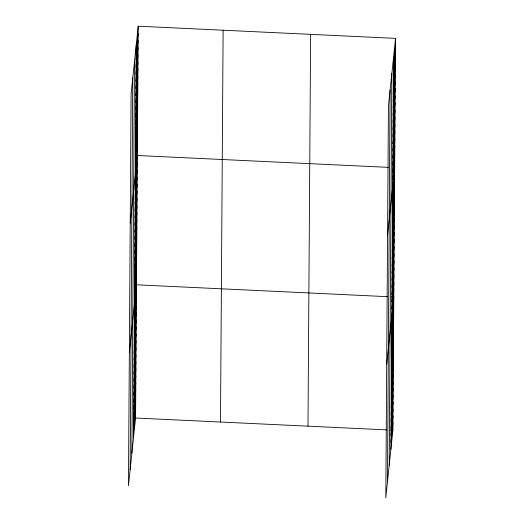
<?xml version="1.0" encoding="UTF-8"?>
<svg xmlns="http://www.w3.org/2000/svg" width="524" height="524" viewBox="0 0 524 524"><rect width="100%" height="100%" fill="white"/><g stroke="black" fill="none" stroke-linecap="round" stroke-linejoin="round"><path stroke-width="0.79" d="M130.142 469.635L132.782 77.821M131.871 453.149L134.511 61.341M133.555 437.154L136.194 45.346M138.205 26.2L131.098 93.816L128.459 485.63L135.565 418.008L138.205 26.2L395.541 38.37L392.902 430.184L385.795 497.8L388.435 105.992L395.541 38.37M220.486 422.03L223.126 30.215M307.981 426.163L310.621 34.355M387.472 481.805L390.111 89.997M389.208 465.325L391.847 73.517M390.891 449.33L393.531 57.522M136.148 52.531L138.159 33.385M136.096 59.716L138.107 40.564M136.05 66.895L138.061 47.75M135.998 74.081L138.015 54.935M135.952 81.266L137.963 62.114M135.906 88.445L137.917 69.299M135.854 95.63L137.871 76.484M135.808 102.815L137.819 83.663M135.755 109.994L137.773 90.849M135.709 117.18L137.72 98.034M135.664 124.365L137.674 105.213M135.611 131.544L137.629 112.398M135.565 138.729L137.576 119.583M135.52 145.914L137.53 126.762M135.467 153.093L137.478 133.948M135.421 160.279L137.432 141.133M135.369 167.464L137.386 148.312M130.227 223.113L137.334 155.497L388.376 167.372M135.277 181.828L137.288 162.682M135.225 189.013L137.236 169.861M135.179 196.192L137.19 177.047M135.127 203.377L137.144 184.232M135.081 210.563L137.092 191.411M135.035 217.742L137.046 198.596M134.982 224.927L137 205.781M134.937 232.112L136.947 212.96M134.891 239.291L136.902 220.146M134.838 246.477L136.849 227.331M134.792 253.662L136.803 234.51M134.74 260.841L136.757 241.695M134.694 268.026L136.705 248.88M134.648 275.211L136.659 256.059M134.596 282.39L136.607 263.245M134.55 289.576L136.561 270.43M134.498 296.761L136.515 277.609M129.356 352.41L136.463 284.794L387.505 296.669M134.406 310.955L136.417 291.803M134.36 317.963L136.371 298.818M134.308 324.978L136.325 305.826M134.262 331.987L136.273 312.841M134.216 338.995L136.227 319.85M134.17 346.01L136.181 326.865M134.124 353.019L136.135 333.873M134.072 360.034L136.089 340.882M134.026 367.042L136.037 347.897M133.98 374.057L135.991 354.905M133.934 381.066L135.945 361.92M133.882 388.074L135.899 368.929M133.836 395.089L135.854 375.944M133.79 402.098L135.801 382.952M133.744 409.113L135.755 389.961M133.699 416.121L135.709 396.976M133.646 423.137L135.664 403.984M133.6 430.145L135.611 410.999M393.478 64.701L395.489 45.555M393.432 71.886L395.443 52.741M393.38 79.072L395.397 59.919M393.334 86.25L395.345 67.105M393.288 93.436L395.299 74.29M393.236 100.621L395.247 81.469M393.19 107.8L395.201 88.654M393.138 114.985L395.155 95.84M393.092 122.171L395.103 103.018M393.046 129.349L395.057 110.204M392.993 136.535L395.011 117.389M392.948 143.72L394.958 124.568M392.895 150.899L394.913 131.753M392.849 158.084L394.86 138.939M392.804 165.27L394.814 146.117M392.751 172.448L394.769 153.303M392.705 179.634L394.716 160.488M387.564 235.289L394.67 167.667L393.098 167.595M392.607 193.998L394.618 174.852M392.561 201.183L394.572 182.038M392.509 208.369L394.526 189.216M392.463 215.547L394.474 196.402M392.417 222.733L394.428 203.587M392.365 229.918L394.376 210.766M392.319 237.097L394.33 217.951M392.266 244.282L394.284 225.137M392.221 251.468L394.231 232.315M392.175 258.646L394.186 239.501M392.122 265.832L394.14 246.686M392.076 273.017L394.087 253.865M392.031 280.196L394.041 261.05M391.978 287.381L393.989 268.236M391.932 294.567L393.943 275.414M391.88 301.745L393.897 282.6M391.834 308.931L393.845 289.785M386.692 364.586L393.799 296.964L391.441 296.853M391.736 323.125L393.753 303.979M391.69 330.14L393.701 310.987M391.644 337.148L393.655 318.002M391.598 344.157L393.609 325.011M391.552 351.172L393.563 332.026M391.5 358.18L393.517 339.035M391.454 365.195L393.465 346.043M391.408 372.204L393.419 353.058M391.363 379.219L393.373 360.067M391.31 386.227L393.328 367.082M391.264 393.236L393.275 374.09M391.218 400.251L393.229 381.105M391.173 407.259L393.183 388.114M391.127 414.274L393.138 395.129M391.074 421.283L393.092 402.137M391.028 428.298L393.039 409.146M390.983 435.306L392.993 416.161M390.937 442.315L392.948 423.169M135.565 418.008L386.607 429.883M390.544 430.073L392.902 430.184"/></g></svg>
